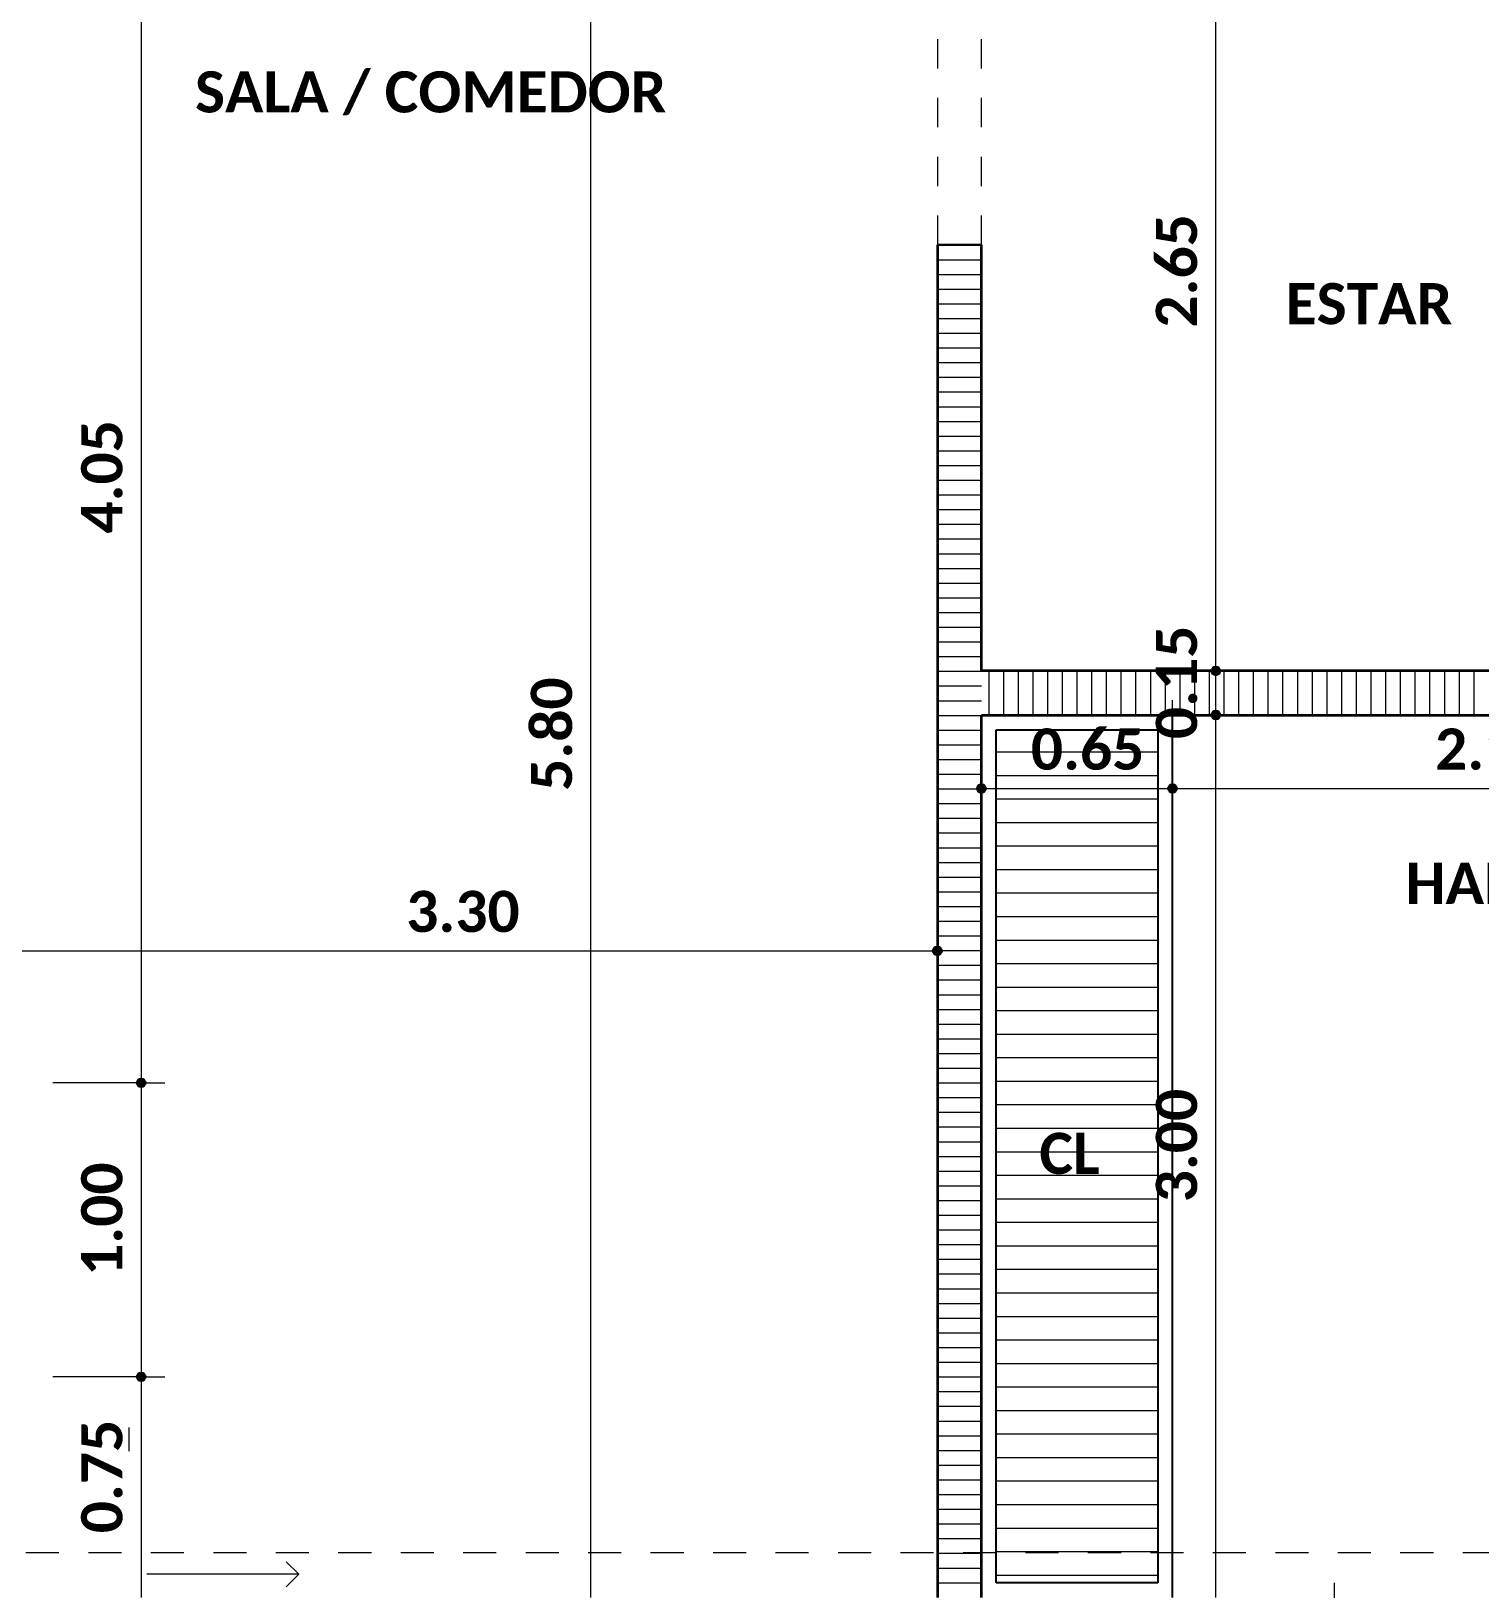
# Model space of a CAD drawing. Header units: metres. Extents: x -144 to 1000, y -717 to 29.
# Drawn here: x 512.1 to 517.03, y -567.85 to -562.55 of the extents above; entities that cross this region are included whole.
import ezdxf

# ---------------------------------------------------------------- set-up
doc = ezdxf.new("R2010")
doc.units = ezdxf.units.M
for name, pattern in [('Basculante', [0.11625, 0.075, -0.04125]), ('basculante modificado', [0.18, 0.1125, -0.0675]), ('Derribado', [0.36, 0.24, -0.12])]:
    doc.linetypes.add(name, pattern=pattern)
doc.layers.get('0').update_dxf_attribs({"color": 1})
for name, color, linetype, lineweight in [('A-ANNO-DIMS', 1, 'Continuous', 9), ('A-DETL', 1, 'Continuous', 9), ('A-DETL-GENF', 1, 'Continuous', 9), ('A-DETL-MEDM', 1, 'Continuous', 30), ('A-DETL-THIN', 1, 'Continuous', 9), ('A-DOOR', 1, 'Continuous', 9), ('A-GENM', 1, 'Continuous', 9), ('A-GLAZ', 1, 'Continuous', 9), ('A-WALL', 4, 'Continuous', 9), ('G-ANNO-TEXT', 2, 'Continuous', 9)]:
    doc.layers.add(name, color=color, linetype=linetype, lineweight=lineweight)
doc.layers.add('A-WALL-PATT', color=7, linetype='Continuous', lineweight=35, true_color=0x9c9c9c)
doc.styles.add('Calibri_B_1', font='calibrib.ttf', dxfattribs={"height": 0.135})
doc.styles.add('Calibri_B_5', font='calibrib.ttf', dxfattribs={"height": 0.66})

# ---------------------------------------------------------------- blocks, each defined once
blk = doc.blocks.new('I')
at = {"layer": 'A-ANNO-DIMS', "lineweight": 25}
h = blk.add_hatch(color=256, dxfattribs=at)
edge = h.paths.add_edge_path()
edge.add_arc((512.3581, -503.0589), 0.015, 0, 360)
h = blk.add_hatch(color=256, dxfattribs=at)
edge = h.paths.add_edge_path()
edge.add_arc((512.3581, -503.0589), 0.015, 0, 360)
h = blk.add_hatch(color=256, dxfattribs=at)
edge = h.paths.add_edge_path()
edge.add_arc((512.3581, -503.2089), 0.015, 0, 360)
h = blk.add_hatch(color=256, dxfattribs=at)
edge = h.paths.add_edge_path()
edge.add_arc((512.3581, -503.2089), 0.015, 0, 360)
h = blk.add_hatch(color=256, dxfattribs=at)
edge = h.paths.add_edge_path()
edge.add_arc((511.5607, -503.4587), 0.015, 0, 360)
h = blk.add_hatch(color=256, dxfattribs=at)
edge = h.paths.add_edge_path()
edge.add_arc((512.2107, -503.4587), 0.015, 0, 360)
h = blk.add_hatch(color=256, dxfattribs=at)
edge = h.paths.add_edge_path()
edge.add_arc((512.2107, -503.4587), 0.015, 0, 360)
h = blk.add_hatch(color=256, dxfattribs=at)
edge = h.paths.add_edge_path()
edge.add_arc((511.4107, -504.011), 0.015, 0, 360)
h = blk.add_hatch(color=256, dxfattribs=at)
edge = h.paths.add_edge_path()
edge.add_arc((508.7025, -504.4599), 0.015, 0, 360)
h = blk.add_hatch(color=256, dxfattribs=at)
edge = h.paths.add_edge_path()
edge.add_arc((508.7025, -504.4599), 0.015, 0, 360)
h = blk.add_hatch(color=256, dxfattribs=at)
edge = h.paths.add_edge_path()
edge.add_arc((508.7025, -505.4599), 0.015, 0, 360)
h = blk.add_hatch(color=256, dxfattribs=at)
edge = h.paths.add_edge_path()
edge.add_arc((508.7025, -505.4599), 0.015, 0, 360)
at = {"layer": 'A-ANNO-DIMS'}
for p, q in [((508.7025, -500.4099), (508.7025, -504.4599)), ((510.2321, -506.21), (510.2321, -500.4099)), ((512.3581, -503.0589), (512.3581, -500.4099)), ((512.3581, -503.0589), (512.0581, -503.0589)), ((512.3581, -503.0589), (512.0581, -503.0589)), ((512.3581, -503.2089), (512.3581, -503.0589)), ((512.3581, -503.0589), (512.4381, -503.0589)), ((512.3581, -503.0589), (512.4381, -503.0589)), ((512.2107, -503.4587), (512.2107, -503.1587)), ((512.2107, -503.4587), (512.2107, -503.1587)), ((512.3581, -503.2089), (512.0581, -503.2089)), ((512.3581, -503.2089), (512.0581, -503.2089)), ((512.3581, -506.21), (512.3581, -503.2089)), ((512.3581, -503.2089), (512.4381, -503.2089)), ((512.3581, -503.2089), (512.4381, -503.2089)), ((511.5607, -503.4587), (512.2107, -503.4587)), ((511.5607, -503.4587), (511.5607, -503.5387)), ((512.2107, -503.4587), (512.2107, -503.5387)), ((512.2107, -503.4587), (514.3107, -503.4587)), ((512.2107, -503.4587), (512.2107, -503.5387)), ((511.4107, -504.011), (511.4107, -503.711)), ((508.1107, -504.011), (511.4107, -504.011)), ((511.4107, -504.011), (511.4107, -504.091)), ((508.7025, -504.4599), (508.4025, -504.4599)), ((508.7025, -504.4599), (508.4025, -504.4599)), ((508.7025, -504.4599), (508.7825, -504.4599)), ((508.7025, -504.4599), (508.7025, -505.4599)), ((508.7025, -504.4599), (508.7825, -504.4599)), ((508.7025, -505.4599), (508.4025, -505.4599)), ((508.7025, -505.4599), (508.4025, -505.4599)), ((508.7025, -505.4599), (508.7825, -505.4599)), ((508.7025, -505.4599), (508.7025, -506.21)), ((508.7025, -505.4599), (508.7825, -505.4599))]:
    blk.add_line(p, q, dxfattribs=at)
at = {"layer": 'A-ANNO-DIMS', "linetype": 'Derribado'}
blk.add_line((511.5607, -503.4587), (511.5607, -503.1587), dxfattribs=at)
at = {"layer": 'A-ANNO-DIMS', "lineweight": 25}
for centre in [(512.3581, -503.0589), (512.3581, -503.0589), (512.3581, -503.2089), (512.3581, -503.2089), (511.5607, -503.4587), (512.2107, -503.4587), (512.2107, -503.4587), (511.4107, -504.011), (508.7025, -504.4599), (508.7025, -504.4599), (508.7025, -505.4599), (508.7025, -505.4599)]:
    blk.add_circle(centre, 0.015, dxfattribs=at)
at = {"layer": 'A-DETL', "color": 253, "true_color": 0xb6b6b6}
blk.add_line((508.6607, -505.6325), (508.6607, -505.7125), dxfattribs=at)
at = {"layer": 'A-DETL', "color": 7, "linetype": 'basculante modificado'}
blk.add_line((516.7105, -506.0589), (507.1107, -506.0589), dxfattribs=at)
at = {"layer": 'A-DETL-GENF', "linetype": 'Basculante'}
for p, q in [((511.4107, -500.5099), (511.4107, -501.6099)), ((511.5607, -501.6099), (511.5607, -500.5099))]:
    blk.add_line(p, q, dxfattribs=at)
at = {"layer": 'A-DETL-GENF', "color": 251, "true_color": 0x535353}
for p, q in [((511.6107, -503.3341), (512.1607, -503.3341)), ((511.6107, -503.4141), (512.1607, -503.4141)), ((511.6107, -503.4941), (512.1607, -503.4941)), ((511.6107, -503.5741), (512.1607, -503.5741)), ((511.6107, -503.6541), (512.1607, -503.6541)), ((511.6107, -503.7341), (512.1607, -503.7341)), ((511.6107, -503.8141), (512.1607, -503.8141)), ((511.6107, -503.8941), (512.1607, -503.8941)), ((511.6107, -503.9741), (512.1607, -503.9741)), ((511.6107, -504.0541), (512.1607, -504.0541)), ((511.6107, -504.1341), (512.1607, -504.1341)), ((511.6107, -504.2141), (512.1607, -504.2141)), ((511.6107, -504.2941), (512.1607, -504.2941)), ((511.6107, -504.3741), (512.1607, -504.3741)), ((511.6107, -504.4541), (512.1607, -504.4541)), ((511.6107, -504.5341), (512.1607, -504.5341)), ((511.6107, -504.6141), (512.1607, -504.6141)), ((511.6107, -504.6941), (512.1607, -504.6941)), ((511.6107, -504.7741), (512.1607, -504.7741)), ((511.6107, -504.8541), (512.1607, -504.8541)), ((511.6107, -504.9341), (512.1607, -504.9341)), ((511.6107, -505.0141), (512.1607, -505.0141)), ((511.6107, -505.0941), (512.1607, -505.0941)), ((511.6107, -505.1741), (512.1607, -505.1741)), ((511.6107, -505.2541), (512.1607, -505.2541)), ((511.6107, -505.3341), (512.1607, -505.3341)), ((511.6107, -505.4141), (512.1607, -505.4141)), ((511.6107, -505.4941), (512.1607, -505.4941)), ((511.6107, -505.5741), (512.1607, -505.5741)), ((511.6107, -505.6541), (512.1607, -505.6541)), ((511.6107, -505.7341), (512.1607, -505.7341)), ((511.6107, -505.8141), (512.1607, -505.8141)), ((511.6107, -505.8941), (512.1607, -505.8941)), ((511.6107, -505.9741), (512.1607, -505.9741)), ((511.6107, -506.0541), (512.1607, -506.0541)), ((511.6107, -506.1341), (512.1607, -506.1341))]:
    blk.add_line(p, q, dxfattribs=at)
at = {"layer": 'A-DETL-MEDM'}
blk.add_line((511.4107, -501.6099), (511.5607, -501.6099), dxfattribs=at)
at = {"layer": 'A-DETL-THIN'}
for p, q in [((512.1607, -503.2589), (511.6107, -503.2589)), ((511.6107, -503.2589), (511.6107, -506.1589)), ((512.1607, -506.1589), (512.1607, -503.2589)), ((511.6107, -506.1589), (512.1607, -506.1589))]:
    blk.add_line(p, q, dxfattribs=at)
at = {"layer": 'A-DOOR'}
for q in [(508.7218, -506.1313), (509.196, -506.0889), (509.196, -506.1737)]:
    blk.add_line((509.2384, -506.1313), q, dxfattribs=at)
at = {"layer": 'A-GENM', "lineweight": 25}
for p, q in [((511.5607, -503.2089), (511.5607, -506.21)), ((512.2107, -503.2089), (511.5607, -503.2089)), ((512.2107, -506.21), (512.2107, -503.2089)), ((511.6107, -506.16), (511.6107, -503.2589)), ((511.6107, -503.2589), (512.1607, -503.2589)), ((512.1607, -503.2589), (512.1607, -506.16)), ((512.1607, -506.16), (511.6107, -506.16))]:
    blk.add_line(p, q, dxfattribs=at)
at = {"layer": 'A-GLAZ'}
blk.add_line((512.7607, -506.16), (512.7607, -506.41), dxfattribs=at)
at = {"layer": 'A-WALL', "lineweight": 35}
for p, q in [((511.4107, -501.6099), (511.4107, -506.21)), ((511.5607, -503.0589), (511.5607, -501.6099)), ((514.3107, -503.0589), (511.5607, -503.0589)), ((511.5607, -506.21), (511.5607, -503.2089)), ((511.5607, -503.2089), (514.3107, -503.2089))]:
    blk.add_line(p, q, dxfattribs=at)
at = {"layer": 'A-WALL-PATT', "color": 8, "lineweight": 5, "true_color": 0x727272}
for p, q in [((511.4107, -501.6101), (511.5607, -501.6101)), ((511.4107, -501.6601), (511.5607, -501.6601)), ((511.4107, -501.7101), (511.5607, -501.7101)), ((511.4107, -501.7601), (511.5607, -501.7601)), ((511.4107, -501.8101), (511.5607, -501.8101)), ((511.4107, -501.8601), (511.5607, -501.8601)), ((511.4107, -501.9101), (511.5607, -501.9101)), ((511.4107, -501.9601), (511.5607, -501.9601)), ((511.4107, -502.0101), (511.5607, -502.0101)), ((511.4107, -502.0601), (511.5607, -502.0601)), ((511.4107, -502.1101), (511.5607, -502.1101)), ((511.4107, -502.1601), (511.5607, -502.1601)), ((511.4107, -502.2101), (511.5607, -502.2101)), ((511.4107, -502.2601), (511.5607, -502.2601)), ((511.4107, -502.3101), (511.5607, -502.3101)), ((511.4107, -502.3601), (511.5607, -502.3601)), ((511.4107, -502.4101), (511.5607, -502.4101)), ((511.4107, -502.4601), (511.5607, -502.4601)), ((511.4107, -502.5101), (511.5607, -502.5101)), ((511.4107, -502.5601), (511.5607, -502.5601)), ((511.4107, -502.6101), (511.5607, -502.6101)), ((511.4107, -502.6601), (511.5607, -502.6601)), ((511.4107, -502.7101), (511.5607, -502.7101)), ((511.4107, -502.7601), (511.5607, -502.7601)), ((511.4107, -502.8101), (511.5607, -502.8101)), ((511.4107, -502.8601), (511.5607, -502.8601)), ((511.4107, -502.9101), (511.5607, -502.9101)), ((511.4107, -502.9601), (511.5607, -502.9601)), ((511.4107, -503.0101), (511.5607, -503.0101)), ((511.4107, -503.0601), (511.5607, -503.0601)), ((511.5853, -503.0589), (511.5853, -503.2089)), ((511.6353, -503.0589), (511.6353, -503.2089)), ((511.6853, -503.0589), (511.6853, -503.2089)), ((511.7353, -503.0589), (511.7353, -503.2089)), ((511.7853, -503.0589), (511.7853, -503.2089)), ((511.8353, -503.0589), (511.8353, -503.2089)), ((511.8853, -503.0589), (511.8853, -503.2089)), ((511.9353, -503.0589), (511.9353, -503.2089)), ((511.9853, -503.0589), (511.9853, -503.2089)), ((512.0353, -503.0589), (512.0353, -503.2089)), ((512.0853, -503.0589), (512.0853, -503.2089)), ((512.1353, -503.0589), (512.1353, -503.2089)), ((512.1853, -503.0589), (512.1853, -503.2089)), ((512.2353, -503.0589), (512.2353, -503.2089)), ((512.2853, -503.0589), (512.2853, -503.2089)), ((512.3353, -503.0589), (512.3353, -503.2089)), ((512.3853, -503.0589), (512.3853, -503.2089)), ((512.4353, -503.0589), (512.4353, -503.2089)), ((512.4853, -503.0589), (512.4853, -503.2089)), ((512.5353, -503.0589), (512.5353, -503.2089)), ((512.5853, -503.0589), (512.5853, -503.2089)), ((512.6353, -503.0589), (512.6353, -503.2089)), ((512.6853, -503.0589), (512.6853, -503.2089)), ((512.7353, -503.0589), (512.7353, -503.2089)), ((512.7853, -503.0589), (512.7853, -503.2089)), ((512.8353, -503.0589), (512.8353, -503.2089)), ((512.8853, -503.0589), (512.8853, -503.2089)), ((512.9353, -503.0589), (512.9353, -503.2089)), ((512.9853, -503.0589), (512.9853, -503.2089)), ((513.0353, -503.0589), (513.0353, -503.2089)), ((513.0853, -503.0589), (513.0853, -503.2089)), ((513.1353, -503.0589), (513.1353, -503.2089)), ((513.1853, -503.0589), (513.1853, -503.2089)), ((513.2353, -503.0589), (513.2353, -503.2089)), ((511.4107, -503.1101), (511.5607, -503.1101)), ((511.4107, -503.1601), (511.5607, -503.1601)), ((511.4107, -503.2101), (511.5607, -503.2101)), ((511.4107, -503.2601), (511.5607, -503.2601)), ((511.4107, -503.3101), (511.5607, -503.3101)), ((511.4107, -503.3601), (511.5607, -503.3601)), ((511.4107, -503.4101), (511.5607, -503.4101)), ((511.4107, -503.4601), (511.5607, -503.4601)), ((511.4107, -503.5101), (511.5607, -503.5101)), ((511.4107, -503.5601), (511.5607, -503.5601)), ((511.4107, -503.6101), (511.5607, -503.6101)), ((511.4107, -503.6601), (511.5607, -503.6601)), ((511.4107, -503.7101), (511.5607, -503.7101)), ((511.4107, -503.7601), (511.5607, -503.7601)), ((511.4107, -503.8101), (511.5607, -503.8101)), ((511.4107, -503.8601), (511.5607, -503.8601)), ((511.4107, -503.9101), (511.5607, -503.9101)), ((511.4107, -503.9601), (511.5607, -503.9601)), ((511.4107, -504.0101), (511.5607, -504.0101)), ((511.4107, -504.0601), (511.5607, -504.0601)), ((511.4107, -504.1101), (511.5607, -504.1101)), ((511.4107, -504.1601), (511.5607, -504.1601)), ((511.4107, -504.2101), (511.5607, -504.2101)), ((511.4107, -504.2601), (511.5607, -504.2601)), ((511.4107, -504.3101), (511.5607, -504.3101)), ((511.4107, -504.3601), (511.5607, -504.3601)), ((511.4107, -504.4101), (511.5607, -504.4101)), ((511.4107, -504.4601), (511.5607, -504.4601)), ((511.4107, -504.5101), (511.5607, -504.5101)), ((511.4107, -504.5601), (511.5607, -504.5601)), ((511.4107, -504.6101), (511.5607, -504.6101)), ((511.4107, -504.6601), (511.5607, -504.6601)), ((511.4107, -504.7101), (511.5607, -504.7101)), ((511.4107, -504.7601), (511.5607, -504.7601)), ((511.4107, -504.8101), (511.5607, -504.8101)), ((511.4107, -504.8601), (511.5607, -504.8601)), ((511.4107, -504.9101), (511.5607, -504.9101)), ((511.4107, -504.9601), (511.5607, -504.9601)), ((511.4107, -505.0101), (511.5607, -505.0101)), ((511.4107, -505.0601), (511.5607, -505.0601)), ((511.4107, -505.1101), (511.5607, -505.1101)), ((511.4107, -505.1601), (511.5607, -505.1601)), ((511.4107, -505.2101), (511.5607, -505.2101)), ((511.4107, -505.2601), (511.5607, -505.2601)), ((511.4107, -505.3101), (511.5607, -505.3101)), ((511.4107, -505.3601), (511.5607, -505.3601)), ((511.4107, -505.4101), (511.5607, -505.4101)), ((511.4107, -505.4601), (511.5607, -505.4601)), ((511.4107, -505.5101), (511.5607, -505.5101)), ((511.4107, -505.5601), (511.5607, -505.5601)), ((511.4107, -505.6101), (511.5607, -505.6101)), ((511.4107, -505.6601), (511.5607, -505.6601)), ((511.4107, -505.7101), (511.5607, -505.7101)), ((511.4107, -505.7601), (511.5607, -505.7601)), ((511.4107, -505.8101), (511.5607, -505.8101)), ((511.4107, -505.8601), (511.5607, -505.8601)), ((511.4107, -505.9101), (511.5607, -505.9101)), ((511.4107, -505.9601), (511.5607, -505.9601)), ((511.4107, -506.0101), (511.5607, -506.0101)), ((511.4107, -506.0601), (511.5607, -506.0601)), ((511.4107, -506.1101), (511.5607, -506.1101)), ((511.4107, -506.1601), (511.5607, -506.1601))]:
    blk.add_line(p, q, dxfattribs=at)
at = {"layer": 'A-ANNO-DIMS', "char_height": 0.14, "width": 0.376134, "attachment_point": 1, "rotation": 90, "line_spacing_factor": 1.158048, "style": 'Calibri_B_5'}
for s, insert in [('2.65', (512.1541, -501.8911)), ('4.05', (508.4985, -502.5916)), ('0.15', (512.1541, -503.2906)), ('5.80', (510.0281, -503.4667)), ('3.00', (512.1541, -504.8662)), ('1.00', (508.4985, -505.1166)), ('0.75', (508.4985, -505.9917))]:
    blk.add_mtext(s, dxfattribs=dict(at, insert=insert))
at = {"layer": 'A-ANNO-DIMS', "char_height": 0.14, "width": 0.376134, "attachment_point": 1, "line_spacing_factor": 1.158048, "style": 'Calibri_B_5'}
for s, insert in [('0.65', (511.729, -503.2547)), ('2.10', (513.104, -503.2547)), ('3.30', (509.604, -503.8069))]:
    blk.add_mtext(s, dxfattribs=dict(at, insert=insert))
at = {"layer": 'G-ANNO-TEXT', "style": 'Calibri_B_1'}
for s, p in [('SALA / COMEDOR', (508.8856, -501.1594)), ('ESTAR', (512.5957, -501.8797)), ('HABITACION', (513.0032, -503.8511)), ('CL', (511.7578, -504.7698))]:
    blk.add_text(s, height=0.14, dxfattribs=at).set_placement(p)

msp = doc.modelspace()

# ---------------------------------------------------------------- block references
at = {"color": 3}
msp.add_blockref('I', (3.7693, -61.665), dxfattribs=at)

doc.saveas('drawing.dxf')
